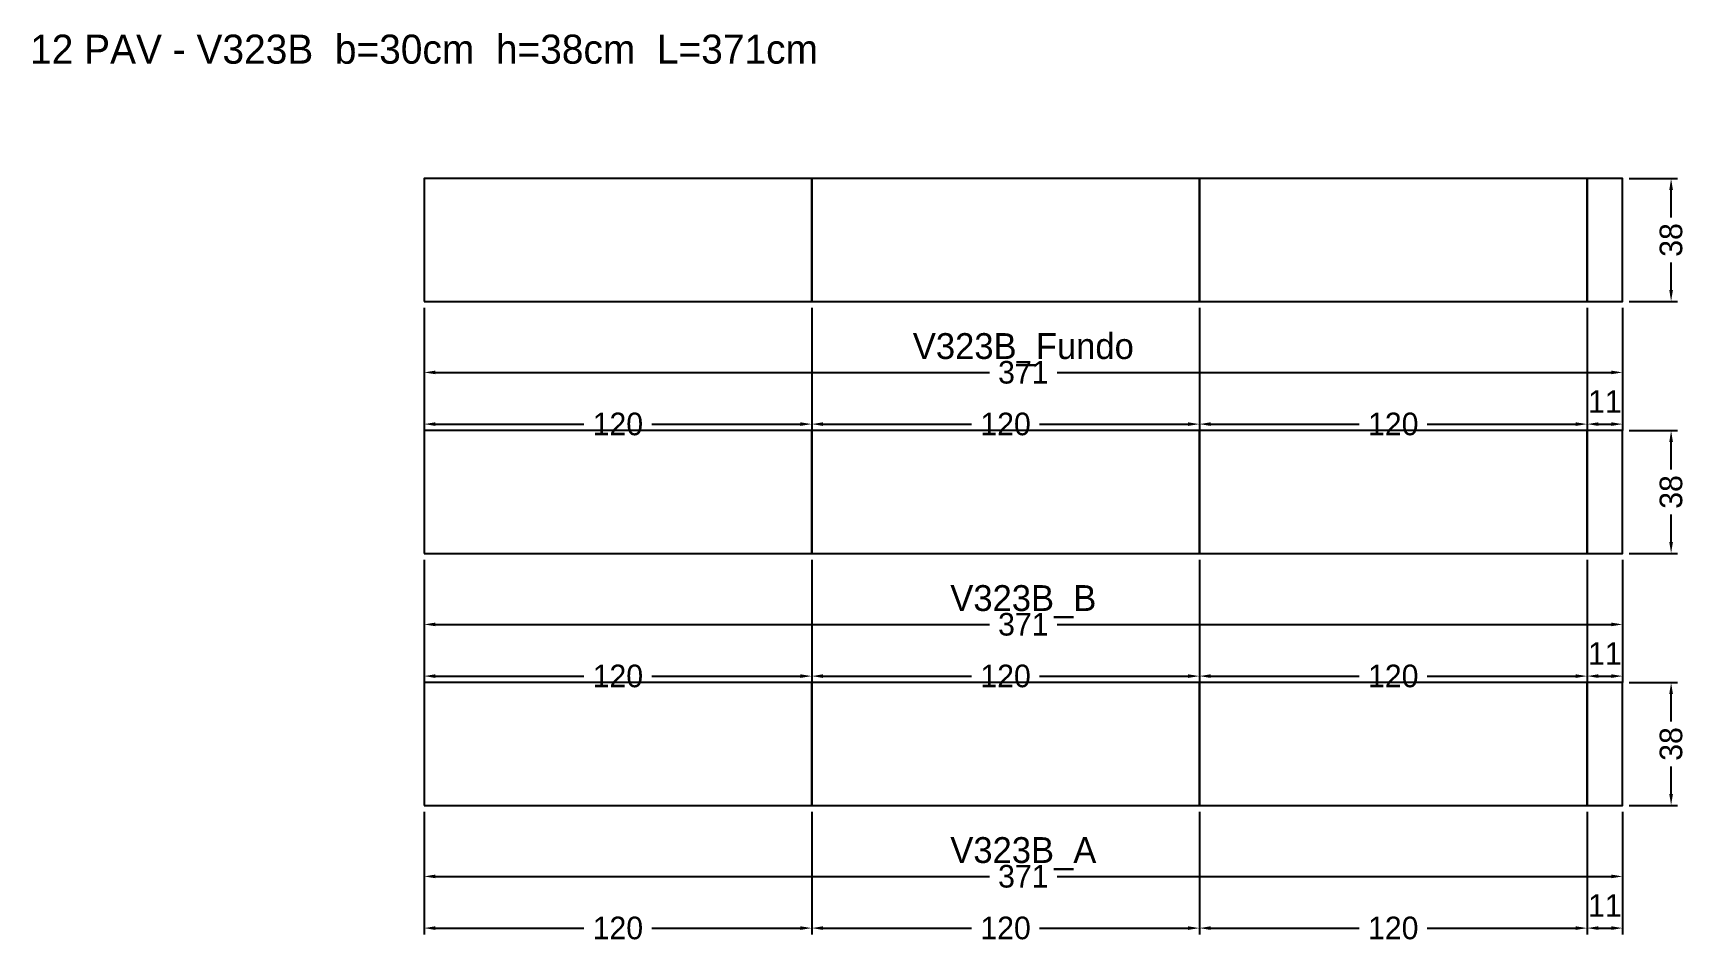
# Model space of a CAD drawing. Header units: metres. Extents: x -121 to 391, y -43 to 239.
import ezdxf

# ---------------------------------------------------------------- set-up
doc = ezdxf.new("R2010")
doc.units = ezdxf.units.M
for name, color, linetype in [('COTA', 3, 'Continuous'), ('NOMENCLATURA', 2, 'Continuous'), ('Paineis', 7, 'Continuous'), ('Texto Secao', 2, 'Continuous')]:
    doc.layers.add(name, color=color, linetype=linetype)
doc.dimstyles.new('COTA_VIG', dxfattribs={"dimtxt": 7, "dimasz": 3.5, "dimexe": 2, "dimexo": 2, "dimgap": 1.5, "dimtad": 1, "dimdec": 1, "dimcen": 2.5, "dimclrd": 3, "dimclre": 3, "dimclrt": 3, "dimazin": 3, "dimtfac": 1, "dimtmove": 0, "dimatfit": 3})

# ---------------------------------------------------------------- blocks, each defined once
blk = doc.blocks.new('_CLOSEDFILLED')
at = {"color": 0, "linetype": 'BYBLOCK'}
blk.add_solid([(-1, 0.16), (0, 0), (-1, -0.16)], dxfattribs=at)
blk = doc.blocks.new('*D1')
at = {"color": 3}
for p, q in [((0, -2), (0, -24)), ((371, -2), (371, -24)), ((3.5, -22), (175, -22)), ((196, -22), (367.5, -22))]:
    blk.add_line(p, q, dxfattribs=at)
at = {"layer": 'Defpoints'}
for p in [(0, 0), (371, 0), (0, -22)]:
    blk.add_point(p, dxfattribs=at)
at = {"layer": 'COTA', "color": 3, "xscale": 3.5, "yscale": 3.5, "rotation": 180}
blk.add_blockref('_CLOSEDFILLED', (0, -22), dxfattribs=at)
at = {"layer": 'COTA', "color": 3, "xscale": 3.5, "yscale": 3.5}
blk.add_blockref('_CLOSEDFILLED', (371, -22), dxfattribs=at)
at = {"layer": 'COTA', "color": 3, "insert": (185.5, -22), "char_height": 7, "attachment_point": 5}
blk.add_mtext('371', dxfattribs=at)
blk = doc.blocks.new('*D2')
at = {"color": 3}
for p, q in [((0, -2), (0, -40)), ((120, -2), (120, -40)), ((3.5, -38), (49.5, -38)), ((70.5, -38), (116.5, -38))]:
    blk.add_line(p, q, dxfattribs=at)
at = {"layer": 'Defpoints'}
for p in [(0, 0), (120, 0), (0, -38)]:
    blk.add_point(p, dxfattribs=at)
at = {"layer": 'COTA', "color": 3, "xscale": 3.5, "yscale": 3.5, "rotation": 180}
blk.add_blockref('_CLOSEDFILLED', (0, -38), dxfattribs=at)
at = {"layer": 'COTA', "color": 3, "xscale": 3.5, "yscale": 3.5}
blk.add_blockref('_CLOSEDFILLED', (120, -38), dxfattribs=at)
at = {"layer": 'COTA', "color": 3, "insert": (60, -38), "char_height": 7, "attachment_point": 5}
blk.add_mtext('120', dxfattribs=at)
blk = doc.blocks.new('*D3')
at = {"color": 3}
for p, q in [((120, -2), (120, -40)), ((240, -2), (240, -40)), ((123.5, -38), (169.5, -38)), ((190.5, -38), (236.5, -38))]:
    blk.add_line(p, q, dxfattribs=at)
at = {"layer": 'Defpoints'}
for p in [(120, 0), (240, 0), (120, -38)]:
    blk.add_point(p, dxfattribs=at)
at = {"layer": 'COTA', "color": 3, "xscale": 3.5, "yscale": 3.5, "rotation": 180}
blk.add_blockref('_CLOSEDFILLED', (120, -38), dxfattribs=at)
at = {"layer": 'COTA', "color": 3, "xscale": 3.5, "yscale": 3.5}
blk.add_blockref('_CLOSEDFILLED', (240, -38), dxfattribs=at)
at = {"layer": 'COTA', "color": 3, "insert": (180, -38), "char_height": 7, "attachment_point": 5}
blk.add_mtext('120', dxfattribs=at)
blk = doc.blocks.new('*D4')
at = {"color": 3}
for p, q in [((240, -2), (240, -40)), ((360, -2), (360, -40)), ((243.5, -38), (289.5, -38)), ((310.5, -38), (356.5, -38))]:
    blk.add_line(p, q, dxfattribs=at)
at = {"layer": 'Defpoints'}
for p in [(240, 0), (360, 0), (240, -38)]:
    blk.add_point(p, dxfattribs=at)
at = {"layer": 'COTA', "color": 3, "xscale": 3.5, "yscale": 3.5, "rotation": 180}
blk.add_blockref('_CLOSEDFILLED', (240, -38), dxfattribs=at)
at = {"layer": 'COTA', "color": 3, "xscale": 3.5, "yscale": 3.5}
blk.add_blockref('_CLOSEDFILLED', (360, -38), dxfattribs=at)
at = {"layer": 'COTA', "color": 3, "insert": (300, -38), "char_height": 7, "attachment_point": 5}
blk.add_mtext('120', dxfattribs=at)
blk = doc.blocks.new('*D6')
at = {"color": 3}
for p, q in [((373, 38), (388, 38)), ((386, 26), (386, 34.5)), ((386, 3.5), (386, 12)), ((373, 0), (388, 0))]:
    blk.add_line(p, q, dxfattribs=at)
at = {"layer": 'Defpoints'}
for p in [(371, 38), (371, 0), (386, 0)]:
    blk.add_point(p, dxfattribs=at)
at = {"layer": 'COTA', "color": 3, "xscale": 3.5, "yscale": 3.5}
for p, rotation in [((386, 38), 90), ((386, 0), 270)]:
    blk.add_blockref('_CLOSEDFILLED', p, dxfattribs=dict(at, rotation=rotation))
at = {"layer": 'COTA', "color": 3, "insert": (386, 19), "char_height": 7, "attachment_point": 5, "rotation": 90}
blk.add_mtext('38', dxfattribs=at)
blk = doc.blocks.new('*D7')
at = {"color": 3}
for p, q in [((0, 76), (0, 54)), ((371, 76), (371, 54)), ((3.5, 56), (175, 56)), ((196, 56), (367.5, 56))]:
    blk.add_line(p, q, dxfattribs=at)
at = {"layer": 'Defpoints'}
for p in [(0, 78), (371, 78), (0, 56)]:
    blk.add_point(p, dxfattribs=at)
at = {"layer": 'COTA', "color": 3, "xscale": 3.5, "yscale": 3.5, "rotation": 180}
blk.add_blockref('_CLOSEDFILLED', (0, 56), dxfattribs=at)
at = {"layer": 'COTA', "color": 3, "xscale": 3.5, "yscale": 3.5}
blk.add_blockref('_CLOSEDFILLED', (371, 56), dxfattribs=at)
at = {"layer": 'COTA', "color": 3, "insert": (185.5, 56), "char_height": 7, "attachment_point": 5}
blk.add_mtext('371', dxfattribs=at)
blk = doc.blocks.new('*D8')
at = {"color": 3}
for p, q in [((0, 76), (0, 38)), ((120, 76), (120, 38)), ((3.5, 40), (49.5, 40)), ((70.5, 40), (116.5, 40))]:
    blk.add_line(p, q, dxfattribs=at)
at = {"layer": 'Defpoints'}
for p in [(0, 78), (120, 78), (0, 40)]:
    blk.add_point(p, dxfattribs=at)
at = {"layer": 'COTA', "color": 3, "xscale": 3.5, "yscale": 3.5, "rotation": 180}
blk.add_blockref('_CLOSEDFILLED', (0, 40), dxfattribs=at)
at = {"layer": 'COTA', "color": 3, "xscale": 3.5, "yscale": 3.5}
blk.add_blockref('_CLOSEDFILLED', (120, 40), dxfattribs=at)
at = {"layer": 'COTA', "color": 3, "insert": (60, 40), "char_height": 7, "attachment_point": 5}
blk.add_mtext('120', dxfattribs=at)
blk = doc.blocks.new('*D9')
at = {"color": 3}
for p, q in [((120, 76), (120, 38)), ((240, 76), (240, 38)), ((123.5, 40), (169.5, 40)), ((190.5, 40), (236.5, 40))]:
    blk.add_line(p, q, dxfattribs=at)
at = {"layer": 'Defpoints'}
for p in [(120, 78), (240, 78), (120, 40)]:
    blk.add_point(p, dxfattribs=at)
at = {"layer": 'COTA', "color": 3, "xscale": 3.5, "yscale": 3.5, "rotation": 180}
blk.add_blockref('_CLOSEDFILLED', (120, 40), dxfattribs=at)
at = {"layer": 'COTA', "color": 3, "xscale": 3.5, "yscale": 3.5}
blk.add_blockref('_CLOSEDFILLED', (240, 40), dxfattribs=at)
at = {"layer": 'COTA', "color": 3, "insert": (180, 40), "char_height": 7, "attachment_point": 5}
blk.add_mtext('120', dxfattribs=at)
blk = doc.blocks.new('*D10')
at = {"color": 3}
for p, q in [((240, 76), (240, 38)), ((360, 76), (360, 38)), ((243.5, 40), (289.5, 40)), ((310.5, 40), (356.5, 40))]:
    blk.add_line(p, q, dxfattribs=at)
at = {"layer": 'Defpoints'}
for p in [(240, 78), (360, 78), (240, 40)]:
    blk.add_point(p, dxfattribs=at)
at = {"layer": 'COTA', "color": 3, "xscale": 3.5, "yscale": 3.5, "rotation": 180}
blk.add_blockref('_CLOSEDFILLED', (240, 40), dxfattribs=at)
at = {"layer": 'COTA', "color": 3, "xscale": 3.5, "yscale": 3.5}
blk.add_blockref('_CLOSEDFILLED', (360, 40), dxfattribs=at)
at = {"layer": 'COTA', "color": 3, "insert": (300, 40), "char_height": 7, "attachment_point": 5}
blk.add_mtext('120', dxfattribs=at)
blk = doc.blocks.new('*D12')
at = {"color": 3}
for p, q in [((373, 116), (388, 116)), ((386, 104), (386, 112.5)), ((386, 81.5), (386, 90)), ((373, 78), (388, 78))]:
    blk.add_line(p, q, dxfattribs=at)
at = {"layer": 'Defpoints'}
for p in [(371, 116), (371, 78), (386, 78)]:
    blk.add_point(p, dxfattribs=at)
at = {"layer": 'COTA', "color": 3, "xscale": 3.5, "yscale": 3.5}
for p, rotation in [((386, 116), 90), ((386, 78), 270)]:
    blk.add_blockref('_CLOSEDFILLED', p, dxfattribs=dict(at, rotation=rotation))
at = {"layer": 'COTA', "color": 3, "insert": (386, 97), "char_height": 7, "attachment_point": 5, "rotation": 90}
blk.add_mtext('38', dxfattribs=at)
blk = doc.blocks.new('*D13')
at = {"color": 3}
for p, q in [((0, 154), (0, 132)), ((371, 154), (371, 132)), ((3.5, 134), (175, 134)), ((196, 134), (367.5, 134))]:
    blk.add_line(p, q, dxfattribs=at)
at = {"layer": 'Defpoints'}
for p in [(0, 156), (371, 156), (0, 134)]:
    blk.add_point(p, dxfattribs=at)
at = {"layer": 'COTA', "color": 3, "xscale": 3.5, "yscale": 3.5, "rotation": 180}
blk.add_blockref('_CLOSEDFILLED', (0, 134), dxfattribs=at)
at = {"layer": 'COTA', "color": 3, "xscale": 3.5, "yscale": 3.5}
blk.add_blockref('_CLOSEDFILLED', (371, 134), dxfattribs=at)
at = {"layer": 'COTA', "color": 3, "insert": (185.5, 134), "char_height": 7, "attachment_point": 5}
blk.add_mtext('371', dxfattribs=at)
blk = doc.blocks.new('*D14')
at = {"color": 3}
for p, q in [((0, 154), (0, 116)), ((120, 154), (120, 116)), ((3.5, 118), (49.5, 118)), ((70.5, 118), (116.5, 118))]:
    blk.add_line(p, q, dxfattribs=at)
at = {"layer": 'Defpoints'}
for p in [(0, 156), (120, 156), (0, 118)]:
    blk.add_point(p, dxfattribs=at)
at = {"layer": 'COTA', "color": 3, "xscale": 3.5, "yscale": 3.5, "rotation": 180}
blk.add_blockref('_CLOSEDFILLED', (0, 118), dxfattribs=at)
at = {"layer": 'COTA', "color": 3, "xscale": 3.5, "yscale": 3.5}
blk.add_blockref('_CLOSEDFILLED', (120, 118), dxfattribs=at)
at = {"layer": 'COTA', "color": 3, "insert": (60, 118), "char_height": 7, "attachment_point": 5}
blk.add_mtext('120', dxfattribs=at)
blk = doc.blocks.new('*D15')
at = {"color": 3}
for p, q in [((120, 154), (120, 116)), ((240, 154), (240, 116)), ((123.5, 118), (169.5, 118)), ((190.5, 118), (236.5, 118))]:
    blk.add_line(p, q, dxfattribs=at)
at = {"layer": 'Defpoints'}
for p in [(120, 156), (240, 156), (120, 118)]:
    blk.add_point(p, dxfattribs=at)
at = {"layer": 'COTA', "color": 3, "xscale": 3.5, "yscale": 3.5, "rotation": 180}
blk.add_blockref('_CLOSEDFILLED', (120, 118), dxfattribs=at)
at = {"layer": 'COTA', "color": 3, "xscale": 3.5, "yscale": 3.5}
blk.add_blockref('_CLOSEDFILLED', (240, 118), dxfattribs=at)
at = {"layer": 'COTA', "color": 3, "insert": (180, 118), "char_height": 7, "attachment_point": 5}
blk.add_mtext('120', dxfattribs=at)
blk = doc.blocks.new('*D16')
at = {"color": 3}
for p, q in [((240, 154), (240, 116)), ((360, 154), (360, 116)), ((243.5, 118), (289.5, 118)), ((310.5, 118), (356.5, 118))]:
    blk.add_line(p, q, dxfattribs=at)
at = {"layer": 'Defpoints'}
for p in [(240, 156), (360, 156), (240, 118)]:
    blk.add_point(p, dxfattribs=at)
at = {"layer": 'COTA', "color": 3, "xscale": 3.5, "yscale": 3.5, "rotation": 180}
blk.add_blockref('_CLOSEDFILLED', (240, 118), dxfattribs=at)
at = {"layer": 'COTA', "color": 3, "xscale": 3.5, "yscale": 3.5}
blk.add_blockref('_CLOSEDFILLED', (360, 118), dxfattribs=at)
at = {"layer": 'COTA', "color": 3, "insert": (300, 118), "char_height": 7, "attachment_point": 5}
blk.add_mtext('120', dxfattribs=at)
blk = doc.blocks.new('*D18')
at = {"color": 3}
for p, q in [((373, 194), (388, 194)), ((386, 182), (386, 190.5)), ((386, 159.5), (386, 168)), ((373, 156), (388, 156))]:
    blk.add_line(p, q, dxfattribs=at)
at = {"layer": 'Defpoints'}
for p in [(371, 194), (371, 156), (386, 156)]:
    blk.add_point(p, dxfattribs=at)
at = {"layer": 'COTA', "color": 3, "xscale": 3.5, "yscale": 3.5}
for p, rotation in [((386, 194), 90), ((386, 156), 270)]:
    blk.add_blockref('_CLOSEDFILLED', p, dxfattribs=dict(at, rotation=rotation))
at = {"layer": 'COTA', "color": 3, "insert": (386, 175), "char_height": 7, "attachment_point": 5, "rotation": 90}
blk.add_mtext('38', dxfattribs=at)

msp = doc.modelspace()

# ---------------------------------------------------------------- linework, layer by layer
at = {"layer": 'Paineis'}
for points in [[(0, 156), (120, 156), (120, 194), (0, 194)], [(120, 156), (240, 156), (240, 194), (120, 194)], [(240, 156), (360, 156), (360, 194), (240, 194)], [(360, 156), (371, 156), (371, 194), (360, 194)], [(0, 78), (120, 78), (120, 116), (0, 116)], [(120, 78), (240, 78), (240, 116), (120, 116)], [(240, 78), (360, 78), (360, 116), (240, 116)], [(360, 78), (371, 78), (371, 116), (360, 116)], [(0, 0), (120, 0), (120, 38), (0, 38)], [(120, 0), (240, 0), (240, 38), (120, 38)], [(240, 0), (360, 0), (360, 38), (240, 38)], [(360, 0), (371, 0), (371, 38), (360, 38)]]:
    msp.add_lwpolyline(points, close=True, dxfattribs=at)

# ---------------------------------------------------------------- texts
at = {"layer": 'NOMENCLATURA', "insert": (0, 234), "char_height": 9, "width": 391, "attachment_point": 5}
msp.add_mtext('12 PAV - V323B  b=30cm  h=38cm  L=371cm', dxfattribs=at)
at = {"layer": 'Texto Secao', "char_height": 8, "width": 391, "attachment_point": 5}
for s, insert in [('V323B_Fundo', (185.5, 141)), ('V323B_B', (185.5, 63)), ('V323B_A', (185.5, -15))]:
    msp.add_mtext(s, dxfattribs=dict(at, insert=insert))

# ---------------------------------------------------------------- dimensions: what is measured, and where the dimension line sits
at = {"layer": 'COTA'}
for base, p1, p2, picture, middle in [((386, 156), (371, 156), (371, 194), '*D18', (386, 175)), ((386, 78), (371, 78), (371, 116), '*D12', (386, 97)), ((386, 0), (371, 0), (371, 38), '*D6', (386, 19))]:
    dim = msp.add_linear_dim(base=base, p1=p1, p2=p2, angle=90, dimstyle='COTA_VIG', dxfattribs=at)
    dim.commit()
    dim.dimension.update_dxf_attribs({"geometry": picture, "text_midpoint": middle})
for base, p1, p2, picture, middle in [((0, 134), (0, 156), (371, 156), '*D13', (185.5, 134)), ((0, 118), (0, 156), (120, 156), '*D14', (60, 118)), ((120, 118), (120, 156), (240, 156), '*D15', (180, 118)), ((240, 118), (240, 156), (360, 156), '*D16', (300, 118)), ((0, 56), (0, 78), (371, 78), '*D7', (185.5, 56)), ((0, 40), (0, 78), (120, 78), '*D8', (60, 40)), ((120, 40), (120, 78), (240, 78), '*D9', (180, 40)), ((240, 40), (240, 78), (360, 78), '*D10', (300, 40)), ((0, -22), (0, 0), (371, 0), '*D1', (185.5, -22)), ((0, -38), (0, 0), (120, 0), '*D2', (60, -38)), ((120, -38), (120, 0), (240, 0), '*D3', (180, -38)), ((240, -38), (240, 0), (360, 0), '*D4', (300, -38))]:
    dim = msp.add_linear_dim(base=base, p1=p1, p2=p2, dimstyle='COTA_VIG', dxfattribs=at)
    dim.commit()
    dim.dimension.update_dxf_attribs({"geometry": picture, "text_midpoint": middle})
for base, p1, p2 in [((360, 118), (360, 156), (371, 156)), ((360, 40), (360, 78), (371, 78)), ((360, -38), (360, 0), (371, 0))]:
    msp.add_linear_dim(base=base, p1=p1, p2=p2, dimstyle='COTA_VIG', dxfattribs=at).render()

doc.saveas('drawing.dxf')
